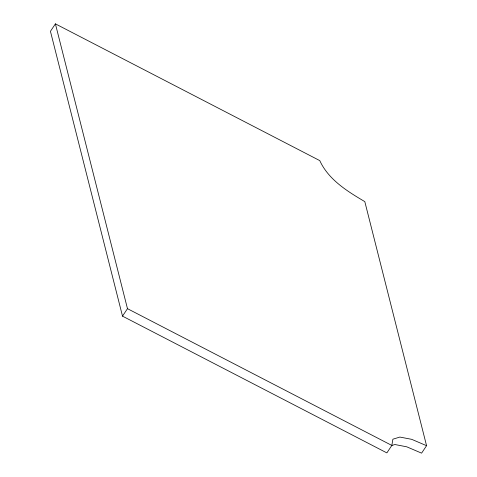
<?xml version="1.0" encoding="UTF-8"?>
<svg xmlns="http://www.w3.org/2000/svg" width="477" height="477" viewBox="0 0 477 477"><rect width="100%" height="100%" fill="white"/><g stroke="black" fill="none" stroke-linecap="round" stroke-linejoin="round"><path stroke-width="0.72" d="M426.563 445.685L364.81 201.622C347.375 191.343 328.48 179.698 319.769 160.606L55.404 23.85L50.437 31.315L122.506 316.138L386.865 452.894L391.838 445.429L392.899 439.198L399.875 437.063L411.693 439.335L426.563 445.685L421.596 453.15L406.726 446.806L394.902 444.528L391.414 445.596M122.506 316.138L127.478 308.673L55.404 23.85M127.478 308.673L391.838 445.429"/></g></svg>
